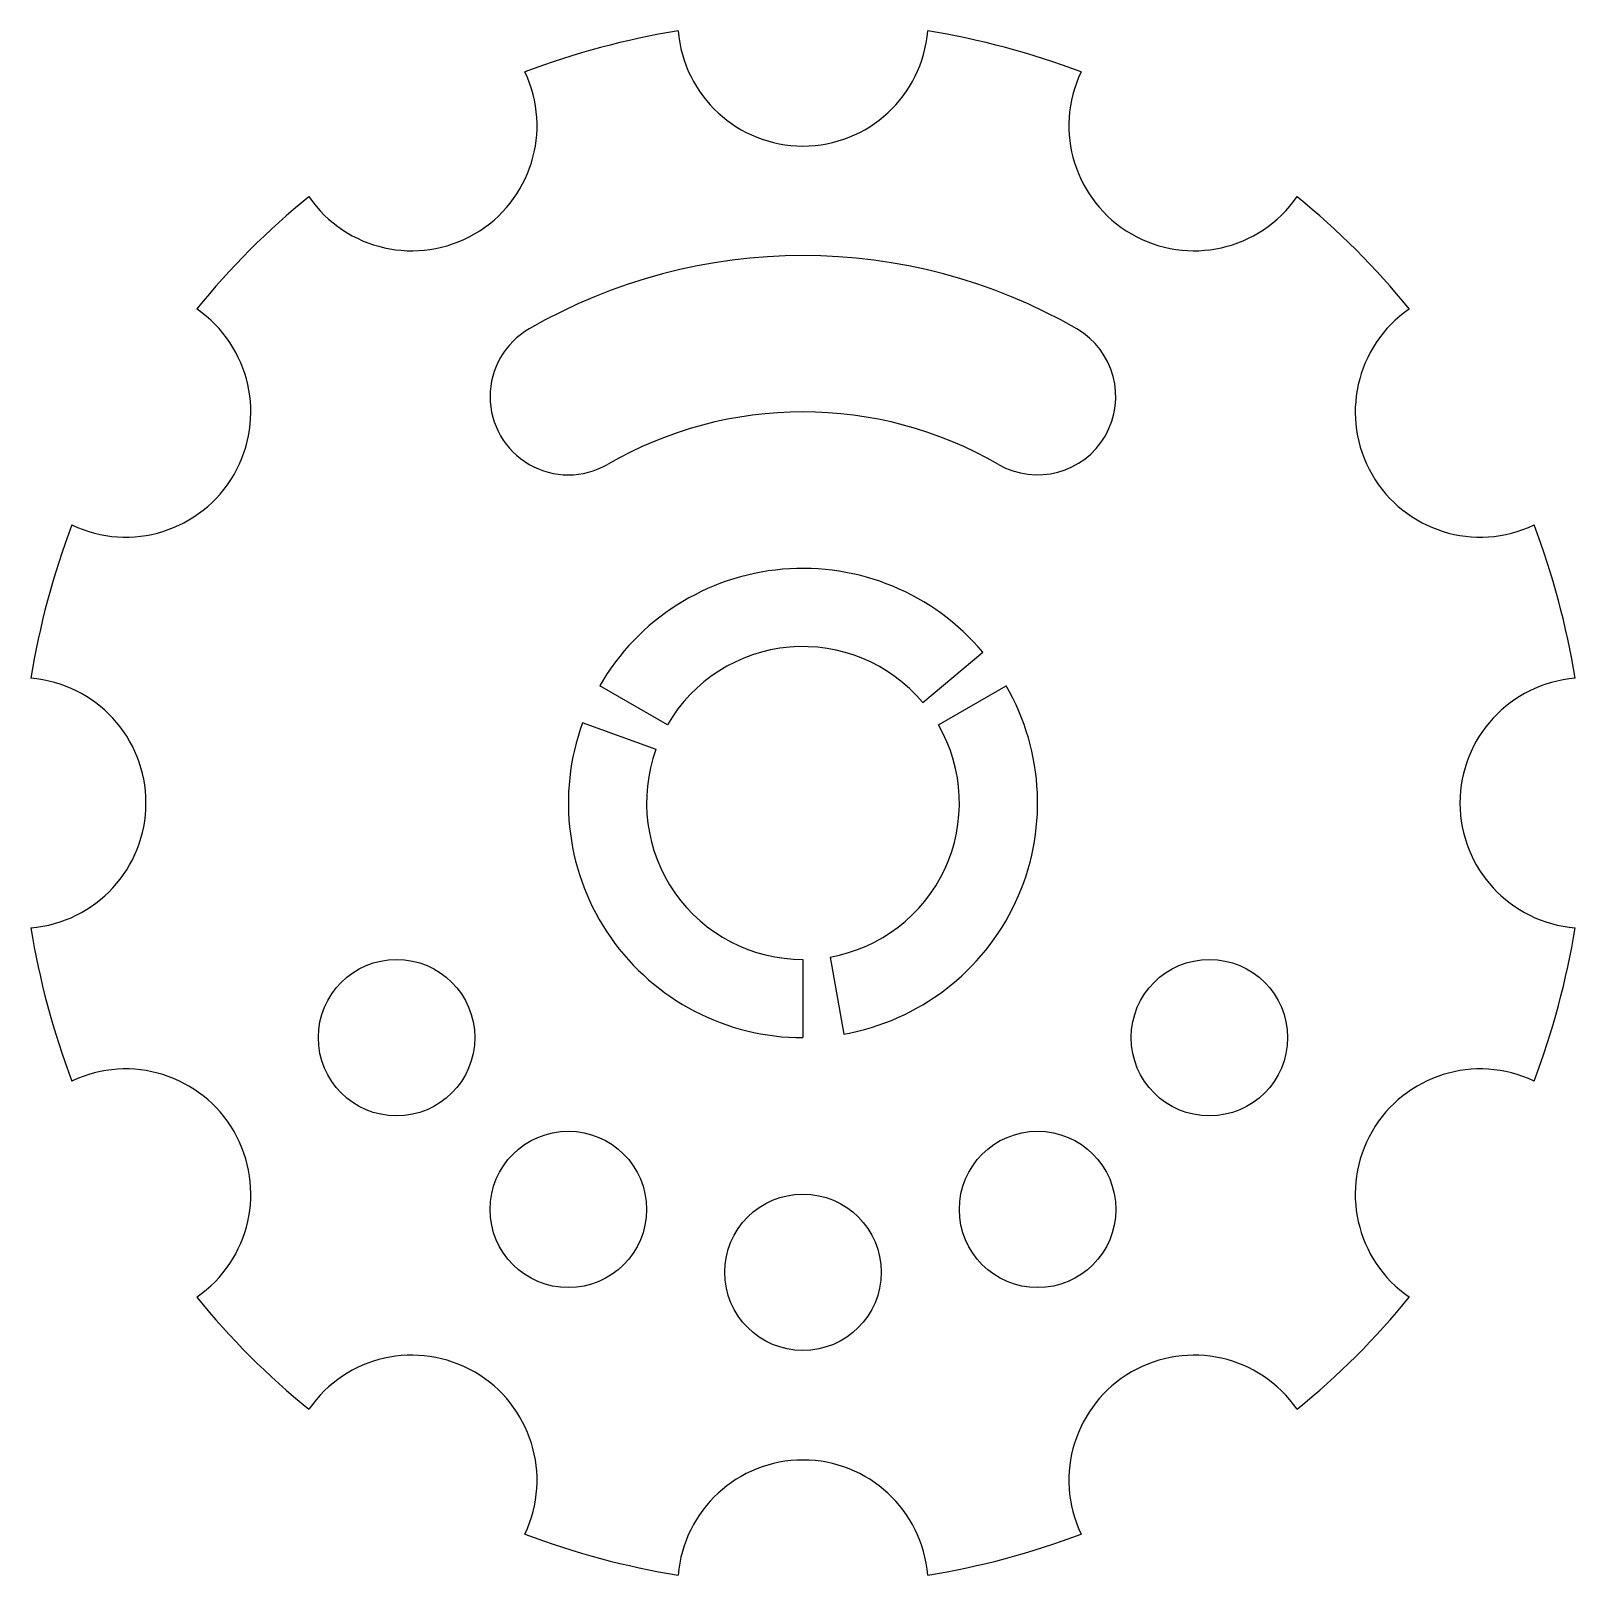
# Model space of a CAD drawing. Header units: millimetres. Extents: x 3146.1 to 3165.8, y 1667.9 to 1687.7.
import ezdxf

# ---------------------------------------------------------------- set-up
doc = ezdxf.new("R2010")
doc.units = ezdxf.units.MM

msp = doc.modelspace()

# ---------------------------------------------------------------- linework, layer by layer
for p, q in [((3157.509, 1679.084), (3158.275, 1679.727)), ((3154.245, 1678.798), (3153.379, 1679.298)), ((3157.709, 1678.798), (3158.575, 1679.298)), ((3157.709, 1678.798), (3158.575, 1679.298)), ((3154.098, 1678.482), (3153.158, 1678.824)), ((3155.977, 1675.798), (3155.977, 1674.798)), ((3156.325, 1675.829), (3156.498, 1674.844))]:
    msp.add_line(p, q)
for centre in [(3150.781, 1674.798), (3161.173, 1674.798), (3152.977, 1672.602), (3158.977, 1672.602), (3155.977, 1671.798)]:
    msp.add_circle(centre, 1)
for centre, radius, start, end in [((3155.977, 1677.798), 10, 99.1771, 110.8229), ((3155.977, 1687.798), 1.6, 184.5886, 355.4114), ((3155.977, 1677.798), 10, 69.1771, 80.8229), ((3150.977, 1686.459), 1.6, 214.5886, 25.4114), ((3160.977, 1686.459), 1.6, 154.5886, 325.4114), ((3155.977, 1677.798), 10, 129.1771, 140.8229), ((3155.977, 1677.798), 10, 39.1771, 50.8229), ((3155.977, 1677.798), 7, 60, 120), ((3147.317, 1682.798), 1.6, 244.5886, 55.4114), ((3164.638, 1682.798), 1.6, 124.5886, 295.4114), ((3152.977, 1682.994), 1, 120, 300), ((3158.977, 1682.994), 1, 240, 60), ((3155.977, 1677.798), 5, 60, 120), ((3155.977, 1677.798), 10, 159.1771, 170.8229), ((3155.977, 1677.798), 10, 9.1771, 20.8229), ((3155.977, 1677.798), 3, 40, 150), ((3155.977, 1677.798), 2, 40, 150), ((3145.977, 1677.798), 1.6, 274.5886, 85.4114), ((3155.977, 1677.798), 3, 280, 30), ((3165.977, 1677.798), 1.6, 94.5886, 265.4114), ((3155.977, 1677.798), 3, 160, 270), ((3155.977, 1677.798), 2, 280, 30), ((3155.977, 1677.798), 2, 160, 270), ((3155.977, 1677.798), 10, 189.1771, 200.8229), ((3155.977, 1677.798), 10, 339.1771, 350.8229), ((3147.317, 1672.798), 1.6, 304.5886, 115.4114), ((3164.638, 1672.798), 1.6, 64.5886, 235.4114), ((3155.977, 1677.798), 10, 219.1771, 230.8229), ((3155.977, 1677.798), 10, 309.1771, 320.8229), ((3150.977, 1669.138), 1.6, 334.5886, 145.4114), ((3160.977, 1669.138), 1.6, 34.5886, 205.4114), ((3155.977, 1667.798), 1.6, 4.5886, 175.4114), ((3155.977, 1677.798), 10, 249.1771, 260.8229), ((3155.977, 1677.798), 10, 279.1771, 290.8229)]:
    msp.add_arc(centre, radius, start, end)

doc.saveas('drawing.dxf')
